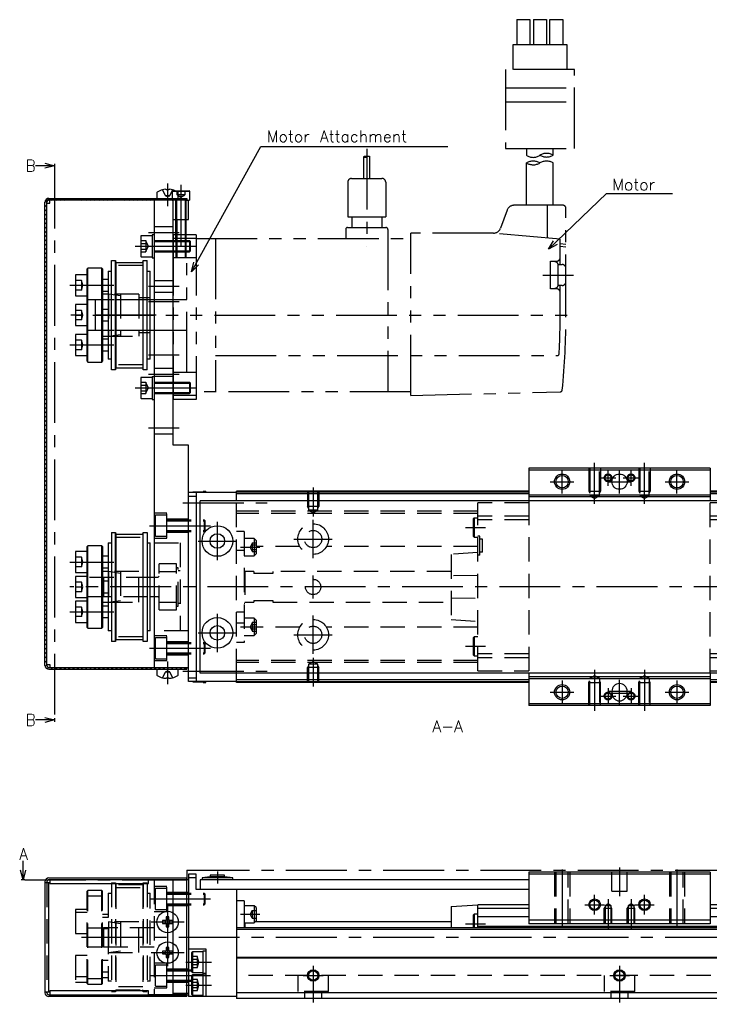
# Model space of a CAD drawing. Extents: x -2 to 468, y -8 to 266.
# Drawn here: x 186.9 to 367.3, y 9 to 265.7 of the extents above; entities that cross this region are included whole.
import ezdxf

# ---------------------------------------------------------------- set-up
doc = ezdxf.new("R2010")
doc.units = 0
doc.header["$LTSCALE"] = 0.5
for name, pattern in [('CENTER', [50.8, 31.75, -6.35, 6.35, -6.35]), ('DASHED', [19.05, 12.7, -6.35]), ('PHANTOM', [63.5, 31.75, -6.35, 6.35, -6.35, 6.35, -6.35])]:
    doc.linetypes.add(name, pattern=pattern)
doc.layers.get('0').update_dxf_attribs({"linetype": 'CONTINUOUS'})
for name, color, linetype in [('MSM_CENTER', 1, 'CENTER'), ('MSM_CONTINUOUS', 7, 'CONTINUOUS'), ('MSM_DASHED', 4, 'DASHED'), ('MSM_IMAGINARY', 6, 'PHANTOM'), ('MSM_NARROW', 5, 'CONTINUOUS'), ('MSM_PART_NUMBER', 7, 'CONTINUOUS')]:
    doc.layers.add(name, color=color, linetype=linetype)
doc.styles.get("Standard").update_dxf_attribs({"font": 'txt.shx', "height": 3, "bigfont": 'bigfont.shx'})

# ---------------------------------------------------------------- blocks, each defined once
blk = doc.blocks.new('*X70')
at = {"color": 0}
for p, q in [((193.55, 217.92), (194.64, 219)), ((195.26, 218.5), (195.76, 219)), ((196.38, 218.5), (196.88, 219)), ((197.51, 218.5), (198.01, 219)), ((198.63, 218.5), (199.13, 219)), ((199.75, 218.5), (200.25, 219)), ((200.87, 218.5), (201.37, 219)), ((202, 218.5), (202.5, 219)), ((203.12, 218.5), (203.62, 219)), ((204.24, 218.5), (204.74, 219)), ((205.36, 218.5), (205.86, 219)), ((206.49, 218.5), (206.99, 219)), ((207.61, 218.5), (208.11, 219)), ((208.73, 218.5), (209.23, 219)), ((209.85, 218.5), (210.35, 219)), ((210.98, 218.5), (211.48, 219)), ((212.1, 218.5), (212.6, 219)), ((213.22, 218.5), (213.72, 219)), ((214.34, 218.5), (214.84, 219)), ((215.47, 218.5), (215.97, 219)), ((216.59, 218.5), (217.09, 219)), ((217.71, 218.5), (218.21, 219)), ((218.83, 218.5), (219.33, 219)), ((219.96, 218.5), (220.46, 219)), ((221.08, 218.5), (221.58, 219)), ((222.2, 218.5), (222.7, 219)), ((223.32, 218.5), (223.82, 219)), ((224.45, 218.5), (224.95, 219)), ((225.57, 218.5), (226.07, 219)), ((226.69, 218.5), (227.19, 219)), ((227.81, 218.5), (228.31, 219)), ((228.94, 218.5), (229.05, 218.62)), ((229.05, 218.62), (229.44, 219)), ((230.06, 218.5), (230.55, 219)), ((193.55, 216.79), (194.05, 217.29)), ((193.55, 215.67), (194.05, 216.17)), ((193.55, 214.55), (194.05, 215.05)), ((193.55, 213.43), (194.05, 213.93)), ((193.55, 212.3), (194.05, 212.8)), ((193.55, 211.18), (194.05, 211.68)), ((193.55, 210.06), (194.05, 210.56)), ((193.55, 208.94), (194.05, 209.44)), ((193.55, 207.81), (194.05, 208.31)), ((193.55, 206.69), (194.05, 207.19)), ((193.55, 205.57), (194.05, 206.07)), ((193.55, 204.45), (194.05, 204.95)), ((193.55, 203.32), (194.05, 203.82)), ((193.55, 202.2), (194.05, 202.7)), ((193.55, 201.08), (194.05, 201.58)), ((193.55, 199.96), (194.05, 200.46)), ((193.55, 198.83), (194.05, 199.33)), ((193.55, 197.71), (194.05, 198.21)), ((193.55, 196.59), (194.05, 197.09)), ((193.55, 195.47), (194.05, 195.97)), ((193.55, 194.34), (194.05, 194.84)), ((193.55, 193.22), (194.05, 193.72)), ((193.55, 192.1), (194.05, 192.6)), ((193.55, 190.98), (194.05, 191.48)), ((193.55, 189.85), (194.05, 190.35)), ((193.55, 188.73), (194.05, 189.23)), ((193.55, 187.61), (194.05, 188.11)), ((193.55, 186.49), (194.05, 186.99)), ((193.55, 185.36), (194.05, 185.86)), ((193.55, 184.24), (194.05, 184.74)), ((193.55, 183.12), (194.05, 183.62)), ((193.55, 182), (194.05, 182.5)), ((193.55, 180.87), (194.05, 181.37)), ((193.55, 179.75), (194.05, 180.25)), ((193.55, 178.63), (194.05, 179.13)), ((193.55, 177.51), (194.05, 178.01)), ((193.55, 176.38), (194.05, 176.88)), ((193.55, 175.26), (194.05, 175.76)), ((193.55, 174.14), (194.05, 174.64)), ((193.55, 173.02), (194.05, 173.52)), ((193.55, 171.89), (194.05, 172.39)), ((193.55, 170.77), (194.05, 171.27)), ((193.55, 169.65), (194.05, 170.15)), ((193.55, 168.53), (194.05, 169.03)), ((193.55, 167.4), (194.05, 167.9)), ((193.55, 166.28), (194.05, 166.78)), ((193.55, 165.16), (194.05, 165.66)), ((193.55, 164.03), (194.05, 164.53)), ((193.55, 162.91), (194.05, 163.41)), ((193.55, 161.79), (194.05, 162.29)), ((193.55, 160.67), (194.05, 161.17)), ((193.55, 159.54), (194.05, 160.04)), ((193.55, 158.42), (194.05, 158.92)), ((193.55, 157.3), (194.05, 157.8)), ((193.55, 156.18), (194.05, 156.68)), ((193.55, 155.05), (194.05, 155.55)), ((193.55, 153.93), (194.05, 154.43)), ((193.55, 152.81), (194.05, 153.31)), ((193.55, 151.69), (194.05, 152.19)), ((193.55, 150.56), (194.05, 151.06)), ((193.55, 149.44), (194.05, 149.94)), ((193.55, 148.32), (194.05, 148.82)), ((193.55, 147.2), (194.05, 147.7)), ((193.55, 146.07), (194.05, 146.57)), ((193.55, 144.95), (194.05, 145.45)), ((193.55, 143.83), (194.05, 144.33)), ((193.55, 142.71), (194.05, 143.21)), ((193.55, 141.58), (194.05, 142.08)), ((193.55, 140.46), (194.05, 140.96)), ((193.55, 139.34), (194.05, 139.84)), ((193.55, 138.22), (194.05, 138.72)), ((193.55, 137.09), (194.05, 137.59)), ((193.55, 135.97), (194.05, 136.47)), ((193.55, 134.85), (194.05, 135.35)), ((193.55, 133.73), (194.05, 134.23)), ((193.55, 132.6), (194.05, 133.1)), ((193.55, 131.48), (194.05, 131.98)), ((193.55, 130.36), (194.05, 130.86)), ((193.55, 129.24), (194.05, 129.74)), ((193.55, 128.11), (194.05, 128.61)), ((193.55, 126.99), (194.05, 127.49)), ((193.55, 125.87), (194.05, 126.37)), ((193.55, 124.75), (194.05, 125.25)), ((193.55, 123.62), (194.05, 124.12)), ((193.55, 122.5), (194.05, 123)), ((193.55, 121.38), (194.05, 121.88)), ((193.55, 120.26), (194.05, 120.76)), ((193.55, 119.13), (194.05, 119.63)), ((193.55, 118.01), (194.05, 118.51)), ((193.55, 116.89), (194.05, 117.39)), ((193.55, 115.77), (194.05, 116.27)), ((193.55, 114.64), (194.05, 115.14)), ((193.55, 113.52), (194.05, 114.02)), ((193.55, 112.4), (194.05, 112.9)), ((193.55, 111.28), (194.05, 111.78)), ((193.55, 110.15), (194.05, 110.65)), ((193.55, 109.03), (194.05, 109.53)), ((193.55, 107.91), (194.05, 108.41)), ((193.55, 106.79), (194.05, 107.29)), ((193.55, 105.66), (194.05, 106.16)), ((193.55, 104.54), (194.05, 105.04)), ((193.55, 103.42), (194.05, 103.92)), ((193.55, 102.3), (194.05, 102.8)), ((193.55, 101.17), (194.05, 101.67)), ((193.55, 100.05), (194.05, 100.55)), ((193.55, 98.93), (194.05, 99.43)), ((193.55, 97.81), (194.05, 98.31)), ((193.59, 96.72), (194.05, 97.18)), ((194.1, 96.11), (194.5, 96.5)), ((195.12, 96), (195.62, 96.5)), ((196.24, 96), (196.74, 96.5)), ((197.36, 96), (197.86, 96.5)), ((198.48, 96), (198.98, 96.5)), ((199.61, 96), (200.11, 96.5)), ((200.73, 96), (201.23, 96.5)), ((201.85, 96), (202.35, 96.5)), ((202.97, 96), (203.47, 96.5)), ((204.1, 96), (204.6, 96.5)), ((205.22, 96), (205.72, 96.5)), ((206.34, 96), (206.84, 96.5)), ((207.46, 96), (207.96, 96.5)), ((208.59, 96), (209.09, 96.5)), ((209.71, 96), (210.21, 96.5)), ((210.83, 96), (211.33, 96.5)), ((211.95, 96), (212.45, 96.5)), ((213.08, 96), (213.58, 96.5)), ((214.2, 96), (214.7, 96.5)), ((215.32, 96), (215.82, 96.5)), ((216.44, 96), (216.94, 96.5)), ((217.57, 96), (218.07, 96.5)), ((218.69, 96), (219.19, 96.5)), ((219.81, 96), (220.31, 96.5)), ((220.93, 96), (221.43, 96.5)), ((222.06, 96), (222.56, 96.5)), ((223.18, 96), (223.68, 96.5)), ((224.3, 96), (224.8, 96.5)), ((225.42, 96), (225.55, 96.13)), ((225.55, 96.13), (225.92, 96.5)), ((226.55, 96), (227.05, 96.5)), ((227.67, 96), (228.17, 96.5)), ((228.79, 96), (229.29, 96.5)), ((229.91, 96), (230.41, 96.5))]:
    blk.add_line(p, q, dxfattribs=at)

msp = doc.modelspace()

# ---------------------------------------------------------------- linework, layer by layer
at = {"layer": 'MSM_CENTER'}
for p, q in [((196.05, 227.02), (196.05, 83.26)), ((225.55, 222.85), (225.55, 217)), ((229.05, 222.5), (229.05, 205)), ((228.55, 210), (220.55, 210)), ((217.05, 206.5), (233.05, 206.5)), ((200.05, 196.29), (211.55, 196.29)), ((228.55, 196), (220.55, 196)), ((228.55, 192), (220.55, 192)), ((222.55, 188.5), (200.05, 188.5)), ((200.05, 180.71), (211.55, 180.71)), ((228.55, 178), (220.55, 178)), ((228.55, 173), (220.55, 173)), ((217.05, 169.5), (233.05, 169.5)), ((228.55, 159), (220.55, 159)), ((337.05, 139.19), (337.05, 149.9)), ((350.05, 139.19), (350.05, 149.9)), ((328.55, 141.9), (328.55, 148.1)), ((340.55, 143.95), (340.55, 148.05)), ((343.55, 141.9), (343.55, 148.1)), ((346.55, 143.95), (346.55, 148.05)), ((358.55, 141.9), (358.55, 148.1)), ((325.45, 145), (331.65, 145)), ((338.5, 146), (342.6, 146)), ((340.45, 145), (346.65, 145)), ((344.5, 146), (348.6, 146)), ((355.45, 145), (361.65, 145)), ((263.55, 143.5), (263.55, 135.87)), ((229.55, 139.5), (251.55, 139.5)), ((220.85, 133.5), (236.85, 133.5)), ((238.55, 124.5), (238.55, 134.5)), ((263.55, 125), (263.55, 135)), ((303.35, 133), (308.55, 133)), ((233.55, 129.5), (243.55, 129.5)), ((258.55, 130), (268.55, 130)), ((244.55, 127.89), (249.65, 127.89)), ((200.05, 124), (211.55, 124)), ((263.55, 114.5), (263.55, 120.5)), ((455.05, 117.5), (200.05, 117.5)), ((200.05, 111), (211.55, 111)), ((238.55, 100.5), (238.55, 110.5)), ((263.55, 100), (263.55, 110)), ((233.55, 105.5), (243.55, 105.5)), ((244.55, 107.11), (249.65, 107.11)), ((258.55, 105), (268.55, 105)), ((220.85, 101.5), (236.85, 101.5)), ((303.35, 102), (308.55, 102)), ((225.55, 98), (225.55, 92.15)), ((263.55, 99.01), (263.55, 91.5)), ((229.55, 95.5), (251.55, 95.5)), ((337.05, 95.81), (337.05, 85.1)), ((350.05, 95.81), (350.05, 85.1)), ((328.55, 93.1), (328.55, 86.9)), ((343.55, 86.75), (343.55, 93.25)), ((358.55, 93.1), (358.55, 86.9)), ((325.45, 90), (331.65, 90)), ((340.55, 91.05), (340.55, 86.95)), ((340.55, 90.25), (346.55, 90.25)), ((346.55, 91.05), (346.55, 86.95)), ((355.45, 90), (361.65, 90)), ((338.5, 89), (342.6, 89)), ((340.55, 89.75), (346.55, 89.75)), ((344.5, 89), (348.6, 89)), ((328.55, 43.68), (328.55, 28.83)), ((343.55, 44.25), (343.55, 36.75)), ((358.55, 43.68), (358.55, 28.83)), ((230.55, 43), (230.55, 41.5)), ((231.05, 43.5), (466.55, 43.5)), ((238.55, 43.2), (238.55, 40)), ((188.31, 41), (230.05, 41)), ((220.85, 36), (236.85, 36)), ((337.05, 31.93), (337.05, 37.08)), ((340.55, 35.96), (340.55, 28.24)), ((346.55, 35.96), (346.55, 28.24)), ((350.05, 31.93), (350.05, 37.08)), ((225.55, 34.3), (225.55, 17.7)), ((334.48, 34.5), (339.63, 34.5)), ((347.48, 34.5), (352.63, 34.5)), ((244.55, 32), (249.65, 32)), ((221.25, 30), (229.85, 30)), ((303.35, 29.5), (308.55, 29.5)), ((203.05, 26), (455.05, 26)), ((221.25, 22), (229.85, 22)), ((230.35, 19.5), (237.05, 19.5)), ((263.55, 18.5), (263.55, 9)), ((343.55, 18.5), (343.55, 9)), ((220.85, 16), (236.85, 16)), ((260.98, 16), (266.13, 16)), ((340.98, 16), (346.13, 16)), ((230.35, 13.5), (237.05, 13.5))]:
    msp.add_line(p, q, dxfattribs=at)
at = {"layer": 'MSM_CONTINUOUS'}
for p, q in [((196.05, 227.52), (191.05, 227.52)), ((193.55, 228.19), (196.05, 227.52)), ((196.05, 227.52), (193.55, 226.85)), ((196.05, 228.02), (196.05, 227.02)), ((225.18, 221.35), (224.99, 221.35)), ((225.18, 221.35), (225.18, 221.21)), ((226.12, 221.35), (225.92, 221.35)), ((225.92, 221.35), (225.92, 221.21)), ((227.51, 221), (231.18, 221)), ((227.78, 220.88), (231.3, 220.88)), ((231.3, 220.88), (231.3, 218.5)), ((194.55, 219), (230.55, 219)), ((230.55, 218.5), (194.55, 218.5)), ((194.8, 217.75), (194.8, 218.5)), ((222.05, 218.5), (222.05, 96.5)), ((222.75, 220.4), (222.75, 219)), ((227.05, 154.5), (227.05, 218.5)), ((228.35, 219), (228.35, 220.4)), ((230.55, 219), (230.55, 218.5)), ((230.55, 218.5), (231.3, 218.5)), ((231.05, 213.5), (231.05, 218.5)), ((193.55, 97), (193.55, 218)), ((194.05, 97), (194.05, 218)), ((194.05, 217.75), (194.8, 217.75)), ((227.05, 213.5), (231.05, 213.5)), ((227.75, 208), (227.75, 213.5)), ((230.35, 213.5), (230.35, 208)), ((218.55, 209.1), (218.55, 203.9)), ((221.55, 209.25), (218.7, 209.25)), ((222.05, 209.5), (221.55, 209.5)), ((221.55, 209.5), (221.55, 203.5)), ((227.05, 208), (231.28, 208)), ((231.55, 207.73), (231.28, 208)), ((231.28, 208), (231.28, 205)), ((231.55, 205.27), (231.55, 207.73)), ((218.7, 203.75), (221.55, 203.75)), ((221.55, 203.5), (222.05, 203.5)), ((227.05, 205), (231.28, 205)), ((231.28, 205), (231.55, 205.27)), ((204.75, 200.75), (204.55, 200.55)), ((204.55, 176.45), (204.55, 200.55)), ((208.35, 200.75), (204.75, 200.75)), ((204.75, 176.25), (204.75, 200.75)), ((208.55, 200.55), (208.35, 200.75)), ((208.35, 176.25), (208.35, 200.75)), ((208.55, 200.55), (208.55, 176.45)), ((210.88, 202.75), (211.92, 202.75)), ((210.88, 174.25), (210.88, 202.75)), ((211.92, 202.75), (212.05, 202.25)), ((211.92, 174.25), (211.92, 202.75)), ((212.05, 202.25), (212.05, 174.75)), ((212.05, 202.23), (219.05, 202.23)), ((219.05, 202.25), (219.19, 202.75)), ((219.05, 202.25), (219.05, 174.75)), ((219.19, 202.75), (220.22, 202.75)), ((219.19, 174.25), (219.19, 202.75)), ((220.22, 174.25), (220.22, 202.75)), ((204.55, 199.04), (201.55, 199.04)), ((201.55, 199.04), (201.55, 193.54)), ((210.05, 197.79), (208.55, 197.79)), ((210.05, 200), (210.88, 200)), ((210.05, 200), (210.05, 177)), ((220.22, 200), (221.05, 200)), ((221.05, 177), (221.05, 200)), ((201.55, 193.54), (204.55, 193.54)), ((208.55, 194.79), (210.05, 194.79)), ((210.05, 194), (208.55, 194)), ((204.55, 191.25), (201.55, 191.25)), ((201.55, 191.25), (201.55, 185.75)), ((201.55, 185.75), (204.55, 185.75)), ((204.55, 183.46), (201.55, 183.46)), ((201.55, 183.46), (201.55, 177.96)), ((208.55, 183), (210.05, 183)), ((210.05, 182.21), (208.55, 182.21)), ((201.55, 177.96), (204.55, 177.96)), ((208.55, 179.21), (210.05, 179.21)), ((204.55, 176.45), (204.75, 176.25)), ((204.75, 176.25), (208.35, 176.25)), ((208.35, 176.25), (208.55, 176.45)), ((210.88, 177), (210.05, 177)), ((212.05, 174.75), (211.92, 174.25)), ((212.05, 174.77), (219.05, 174.77)), ((219.19, 174.25), (219.05, 174.75)), ((221.05, 177), (220.22, 177)), ((211.92, 174.25), (210.88, 174.25)), ((218.55, 172.1), (218.55, 166.9)), ((221.55, 172.25), (218.7, 172.25)), ((220.22, 174.25), (219.19, 174.25)), ((221.55, 172.5), (221.55, 166.5)), ((221.55, 172.5), (222.05, 172.5)), ((227.05, 171), (231.28, 171)), ((231.28, 171), (231.28, 168)), ((231.55, 170.73), (231.28, 171)), ((231.55, 168.27), (231.55, 170.73)), ((227.05, 168), (231.28, 168)), ((231.28, 168), (231.55, 168.27)), ((218.7, 166.75), (221.55, 166.75)), ((221.55, 166.5), (222.05, 166.5)), ((231.05, 154.5), (227.05, 154.5)), ((231.05, 92.8), (231.05, 154.5)), ((367.25, 148.5), (319.85, 148.5)), ((319.85, 148.5), (319.85, 140)), ((367.25, 148), (319.85, 148)), ((367.25, 148.5), (367.25, 140)), ((243.55, 142.2), (231.05, 142.2)), ((231.05, 141.2), (233.05, 141.2)), ((232.16, 142.25), (232.11, 142.2)), ((234.85, 142.25), (232.16, 142.25)), ((232.16, 142.25), (232.16, 142.2)), ((233.05, 142.2), (233.05, 92.8)), ((235.55, 142.45), (234.85, 142.45)), ((234.85, 142.45), (234.85, 142.2)), ((235.55, 142.45), (235.55, 142.2)), ((243.55, 140), (243.55, 142.5)), ((319.85, 142.5), (243.55, 142.5)), ((319.85, 142.3), (243.55, 142.3)), ((319.85, 141.8), (243.55, 141.8)), ((367.25, 141.5), (319.85, 141.5)), ((443.55, 142.5), (367.25, 142.5)), ((443.55, 142.3), (367.25, 142.3)), ((443.55, 141.8), (367.25, 141.8)), ((234.05, 95), (234.05, 140)), ((453.05, 140), (234.05, 140)), ((367.25, 141), (319.85, 141)), ((210.88, 131.75), (211.92, 131.75)), ((210.88, 131.75), (210.88, 103.25)), ((211.92, 131.75), (212.05, 131.25)), ((211.92, 103.25), (211.92, 131.75)), ((212.05, 131.25), (212.05, 103.75)), ((219.05, 131.23), (212.05, 131.23)), ((219.05, 131.25), (219.19, 131.75)), ((219.05, 131.25), (219.05, 103.75)), ((219.19, 131.75), (220.22, 131.75)), ((219.19, 103.25), (219.19, 131.75)), ((220.22, 131.75), (220.22, 103.25)), ((210.05, 129), (210.88, 129)), ((210.05, 129), (210.05, 106)), ((220.22, 129), (221.05, 129)), ((221.05, 106), (221.05, 129)), ((204.55, 126.75), (201.55, 126.75)), ((201.55, 126.75), (201.55, 121.25)), ((204.75, 128.25), (204.55, 128.05)), ((204.55, 106.95), (204.55, 128.05)), ((208.35, 128.25), (204.75, 128.25)), ((204.75, 106.75), (204.75, 128.25)), ((208.55, 128.05), (208.35, 128.25)), ((208.35, 106.75), (208.35, 128.25)), ((208.55, 128.05), (208.55, 106.95)), ((210.05, 125.5), (208.55, 125.5)), ((201.55, 121.25), (204.55, 121.25)), ((208.55, 122.5), (210.05, 122.5)), ((210.05, 121.5), (208.55, 121.5)), ((204.55, 120.25), (201.55, 120.25)), ((201.55, 120.25), (201.55, 114.75)), ((222.05, 120), (221.05, 120)), ((201.55, 114.75), (204.55, 114.75)), ((204.55, 113.75), (201.55, 113.75)), ((201.55, 113.75), (201.55, 108.25)), ((208.55, 113.5), (210.05, 113.5)), ((221.05, 115), (222.05, 115)), ((210.05, 112.5), (208.55, 112.5)), ((201.55, 108.25), (204.55, 108.25)), ((208.55, 109.5), (210.05, 109.5)), ((204.55, 106.95), (204.75, 106.75)), ((204.75, 106.75), (208.35, 106.75)), ((208.35, 106.75), (208.55, 106.95)), ((210.88, 106), (210.05, 106)), ((221.05, 106), (220.22, 106)), ((211.92, 103.25), (210.88, 103.25)), ((212.05, 103.75), (211.92, 103.25)), ((212.05, 103.77), (219.05, 103.77)), ((219.19, 103.25), (219.05, 103.75)), ((220.22, 103.25), (219.19, 103.25)), ((194.05, 97.25), (194.8, 97.25)), ((194.55, 96.5), (231.05, 96.5)), ((194.55, 96), (230.55, 96)), ((194.8, 97.25), (194.8, 96.5)), ((222.75, 96), (222.75, 94.6)), ((228.35, 94.6), (228.35, 96)), ((230.55, 96), (230.55, 96.5)), ((453.05, 95), (234.05, 95)), ((243.55, 92.5), (243.55, 95)), ((319.85, 95), (319.85, 86.5)), ((367.25, 95), (367.25, 86.5)), ((224.99, 93.65), (225.18, 93.65)), ((225.18, 93.65), (225.18, 93.79)), ((225.92, 93.65), (225.92, 93.79)), ((225.92, 93.65), (226.12, 93.65)), ((231.05, 93.8), (233.05, 93.8)), ((243.55, 92.8), (231.05, 92.8)), ((232.11, 92.8), (232.16, 92.75)), ((232.16, 92.8), (232.16, 92.75)), ((232.16, 92.75), (234.85, 92.75)), ((234.85, 92.55), (234.85, 92.8)), ((234.85, 92.55), (235.55, 92.55)), ((235.55, 92.55), (235.55, 92.8)), ((319.85, 93.2), (243.55, 93.2)), ((319.85, 92.7), (243.55, 92.7)), ((319.85, 92.5), (243.55, 92.5)), ((367.25, 94), (319.85, 94)), ((367.25, 93.5), (319.85, 93.5)), ((443.55, 93.2), (367.25, 93.2)), ((443.55, 92.7), (367.25, 92.7)), ((443.55, 92.5), (367.25, 92.5)), ((341.55, 90.25), (341.55, 89.75)), ((345.55, 89.75), (345.55, 90.25)), ((367.25, 87), (319.85, 87)), ((367.25, 86.5), (319.85, 86.5)), ((196.05, 82.76), (191.05, 82.76)), ((193.55, 83.43), (196.05, 82.76)), ((196.05, 82.76), (193.55, 82.09)), ((196.05, 83.26), (196.05, 82.26)), ((187.81, 41), (187.81, 46)), ((187.81, 41), (187.14, 43.5)), ((188.48, 43.5), (187.81, 41)), ((194.55, 41.5), (230.55, 41.5)), ((230.55, 43.5), (231.05, 43.5)), ((230.55, 43.5), (230.55, 43)), ((230.55, 41.5), (230.55, 41)), ((230.55, 41), (230.55, 41.5)), ((231.05, 42.5), (231.05, 10.5)), ((233.05, 42.5), (231.05, 42.5)), ((233.05, 41.5), (231.05, 41.5)), ((233.05, 38.5), (233.05, 42.5)), ((236.65, 41.8), (234.55, 41.55)), ((234.55, 41.55), (234.55, 41)), ((242.55, 41.55), (234.55, 41.55)), ((236.65, 42.2), (236.65, 41.8)), ((240.45, 42.2), (236.65, 42.2)), ((240.45, 41.8), (236.65, 41.8)), ((240.45, 41.8), (240.45, 42.2)), ((242.55, 41.55), (240.45, 41.8)), ((242.55, 41), (242.55, 41.55)), ((319.85, 43), (319.85, 29.5)), ((367.25, 43), (319.85, 43)), ((367.25, 42.5), (319.85, 42.5)), ((367.25, 43), (367.25, 29.5)), ((188.31, 41), (187.31, 41)), ((193.55, 40.5), (193.55, 11.5)), ((194.8, 40.25), (193.55, 40.25)), ((194.05, 40.25), (194.05, 40.5)), ((231.05, 41), (194.55, 41)), ((194.55, 11.75), (194.55, 40.25)), ((194.8, 41), (194.8, 40)), ((220.55, 41), (194.8, 41)), ((194.8, 40), (220.55, 40)), ((220.55, 40), (220.55, 41)), ((230.55, 40.93), (220.55, 40.93)), ((227.05, 11), (227.05, 41)), ((230.05, 41), (230.55, 41)), ((230.55, 11.07), (230.55, 40.93)), ((234.05, 41), (234.05, 38.5)), ((319.85, 41), (234.05, 41)), ((319.85, 38.5), (233.05, 38.5)), ((243.55, 38.5), (243.55, 10)), ((245.55, 35.5), (243.55, 35.5)), ((245.55, 35.5), (245.55, 28.5)), ((248.15, 34.25), (245.55, 34.25)), ((248.65, 33.75), (248.15, 34.25)), ((248.15, 34.25), (248.15, 29.75)), ((248.65, 33.75), (248.65, 30.25)), ((299.55, 34), (306.55, 34.5)), ((299.55, 34), (299.55, 28.5)), ((319.85, 34.5), (306.55, 34.5)), ((306.55, 28.5), (306.55, 34.5)), ((319.85, 33.5), (306.55, 33.5)), ((380.55, 34.5), (367.25, 34.5)), ((380.55, 33.5), (367.25, 33.5)), ((225.18, 31.31), (225.18, 30.42)), ((225.92, 30.42), (225.92, 31.31)), ((305.6, 32), (305.35, 31.75)), ((305.35, 31.75), (305.35, 28.5)), ((306.55, 32), (305.6, 32)), ((305.6, 32), (305.6, 28.5)), ((319.85, 31.3), (306.55, 31.3)), ((380.55, 31.3), (367.25, 31.3)), ((225.14, 30.37), (224.25, 30.37)), ((224.25, 29.63), (225.14, 29.63)), ((225.03, 30.37), (225.03, 30.18)), ((225.03, 29.82), (225.03, 29.63)), ((225.38, 30.53), (225.18, 30.53)), ((225.18, 29.58), (225.18, 28.69)), ((225.92, 30.53), (225.73, 30.53)), ((225.73, 29.47), (225.92, 29.47)), ((225.92, 28.69), (225.92, 29.58)), ((226.86, 30.37), (225.97, 30.37)), ((225.97, 29.63), (226.86, 29.63)), ((226.08, 30.18), (226.08, 30.37)), ((226.08, 29.63), (226.08, 29.82)), ((443.55, 28.5), (243.55, 28.5)), ((245.55, 29.75), (248.15, 29.75)), ((245.75, 29.75), (245.75, 28.5)), ((248.15, 29.75), (248.65, 30.25)), ((299.55, 30), (248.4, 30)), ((380.55, 28.8), (306.55, 28.8)), ((367.25, 30.5), (319.85, 30.5)), ((367.25, 29.5), (319.85, 29.5)), ((443.55, 28), (243.55, 28)), ((225.18, 23.31), (225.18, 22.42)), ((225.92, 22.42), (225.92, 23.31)), ((225.14, 22.37), (224.25, 22.37)), ((224.25, 21.63), (225.14, 21.63)), ((225.03, 22.37), (225.03, 22.18)), ((225.03, 21.82), (225.03, 21.63)), ((225.38, 22.53), (225.18, 22.53)), ((225.18, 21.58), (225.18, 20.69)), ((225.92, 22.53), (225.73, 22.53)), ((225.73, 21.47), (225.92, 21.47)), ((225.92, 20.69), (225.92, 21.58)), ((226.86, 22.37), (225.97, 22.37)), ((225.97, 21.63), (226.86, 21.63)), ((226.08, 22.18), (226.08, 22.37)), ((226.08, 21.63), (226.08, 21.82)), ((231.05, 23), (235.55, 23)), ((231.85, 21.94), (232.16, 22.25)), ((231.85, 17.06), (231.85, 21.94)), ((232.16, 22.25), (234.85, 22.25)), ((232.16, 16.75), (232.16, 22.25)), ((234.85, 22.45), (235.55, 22.45)), ((234.85, 16.55), (234.85, 22.45)), ((235.55, 23), (235.55, 10.5)), ((443.55, 20.7), (243.55, 20.7)), ((443.55, 20.5), (243.55, 20.5)), ((232.16, 16.75), (231.85, 17.06)), ((231.85, 15.94), (232.16, 16.25)), ((231.85, 11.06), (231.85, 15.94)), ((234.85, 16.75), (232.16, 16.75)), ((232.16, 16.25), (234.85, 16.25)), ((232.16, 10.75), (232.16, 16.25)), ((235.55, 16.55), (234.85, 16.55)), ((234.85, 16.45), (235.55, 16.45)), ((234.85, 10.55), (234.85, 16.45)), ((193.55, 11.75), (194.8, 11.75)), ((194.05, 11.5), (194.05, 11.75)), ((194.55, 11), (231.05, 11)), ((230.55, 10.5), (194.55, 10.5)), ((220.55, 12), (194.8, 12)), ((194.8, 12), (194.8, 11)), ((194.8, 11), (220.55, 11)), ((220.55, 11), (220.55, 12)), ((220.55, 11.07), (230.55, 11.07)), ((231.05, 11.34), (227.05, 11.34)), ((230.55, 10.5), (230.55, 11)), ((243.55, 10.5), (231.05, 10.5)), ((232.16, 10.75), (231.85, 11.06)), ((234.85, 10.75), (232.16, 10.75)), ((235.55, 10.55), (234.85, 10.55)), ((443.55, 11.5), (243.55, 11.5)), ((443.55, 10), (243.55, 10))]:
    msp.add_line(p, q, dxfattribs=at)
for centre, radius in [((328.55, 145), 1.62), ((343.55, 145), 2), ((358.55, 145), 1.62), ((238.55, 129.5), 4), ((238.55, 129.5), 1.9), ((238.55, 105.5), 4), ((238.55, 105.5), 1.9), ((328.55, 90), 1.62), ((358.55, 90), 1.62), ((337.05, 34.5), 1.23), ((350.05, 34.5), 1.23), ((225.55, 30), 2.8), ((225.55, 30), 0.556), ((225.55, 22), 2.8), ((225.55, 22), 0.556), ((263.55, 16), 1.23), ((343.55, 16), 1.23)]:
    msp.add_circle(centre, radius, dxfattribs=at)
for centre, radius, start, end in [((225.55, 216.4), 5, 105.2193, 122.336), ((216.33, 217.27), 8.85, 26.466, 26.5565), ((225.55, 216.4), 4.99, 96.5034, 105.1879), ((225.55, 215.75), 5.48, 86.1268, 93.8732), ((225.55, 216.4), 4.99, 74.8121, 83.4966), ((225.69, 221.8), 1.31, 333.2706, 333.8823), ((225.55, 216.4), 5, 57.664, 74.7809), ((231.18, 220.88), 0.125, 0, 90), ((194.55, 218), 1, 90, 180), ((194.55, 218), 0.5, 90, 180), ((223.02, 220.4), 0.27, 122.336, 180), ((228.08, 220.4), 0.27, 0, 57.664), ((218.7, 209.1), 0.15, 90, 180), ((218.7, 203.9), 0.15, 180, 270), ((218.7, 172.1), 0.15, 90, 180), ((218.7, 166.9), 0.15, 180, 270), ((194.55, 97), 1, 180, 270), ((194.55, 97), 0.5, 180, 270), ((223.02, 94.6), 0.27, 180, 237.664), ((225.55, 98.6), 5, 237.664, 254.7809), ((225.42, 93.2), 1.31, 153.2706, 153.8823), ((225.55, 98.6), 4.99, 254.8121, 263.4966), ((225.55, 99.25), 5.48, 266.1268, 273.8732), ((225.55, 98.6), 4.99, 276.5034, 285.1879), ((234.78, 97.73), 8.85, 206.466, 206.5565), ((225.55, 98.6), 5, 285.2193, 302.336), ((228.08, 94.6), 0.27, 302.336, 0), ((343.55, 90.25), 2, 0, 180), ((343.55, 89.75), 2, 180, 0), ((194.55, 40.5), 1, 90, 180), ((194.55, 40.5), 0.5, 90, 180), ((225.55, 20.34), 10.98, 88.0683, 91.9317), ((235.22, 30), 10.98, 178.0683, 181.9317), ((225.55, 30), 0.675, 123.2306, 146.7694), ((225.55, 30), 0.675, 213.2306, 236.7694), ((225.55, 39.66), 10.98, 268.0683, 271.9317), ((225.55, 30), 0.675, 33.2306, 56.7694), ((225.55, 30), 0.675, 303.2306, 326.7694), ((215.89, 30), 10.98, 358.0683, 1.9317), ((225.55, 12.34), 10.98, 88.0683, 91.9317), ((235.22, 22), 10.98, 178.0683, 181.9317), ((225.55, 22), 0.675, 123.2306, 146.7694), ((225.55, 22), 0.675, 213.2306, 236.7694), ((225.55, 31.66), 10.98, 268.0683, 271.9317), ((225.55, 22), 0.675, 33.2306, 56.7694), ((225.55, 22), 0.675, 303.2306, 326.7694), ((215.89, 22), 10.98, 358.0683, 1.9317), ((194.55, 11.5), 1, 180, 270), ((194.55, 11.5), 0.5, 180, 270)]:
    msp.add_arc(centre, radius, start, end, dxfattribs=at)
at = {"layer": 'MSM_DASHED'}
for p, q in [((224.99, 219.72), (224.25, 221.21)), ((226.86, 221.21), (226.11, 219.72)), ((226.8, 219), (226.8, 220.88)), ((226.8, 220.88), (227.78, 220.88)), ((226.93, 221), (227.51, 221)), ((228.03, 219.9), (228.03, 221)), ((229.05, 221), (229.05, 219.9)), ((230.08, 221), (230.08, 219.9)), ((224.99, 219.72), (225, 219.65)), ((225, 219.65), (225.55, 219.47)), ((226.11, 219.65), (225, 219.65)), ((225.55, 219.47), (226.11, 219.65)), ((226.11, 219.65), (226.11, 219.72)), ((227.75, 213.5), (227.75, 218.5)), ((228, 213.5), (228, 218.4)), ((230.08, 219.9), (228.03, 219.9)), ((228.03, 219.9), (229.05, 219.31)), ((229.05, 219.31), (230.08, 219.9)), ((230.11, 218.4), (230.11, 213.5)), ((230.35, 218.5), (230.35, 213.5)), ((227.05, 211.6), (222.05, 211.6)), ((218.55, 207.98), (219.85, 207.98)), ((219.85, 207.98), (219.85, 205.02)), ((222.05, 208), (227.05, 208)), ((218.55, 207.24), (219.85, 207.24)), ((218.55, 205.76), (219.85, 205.76)), ((220.59, 206.5), (219.85, 207.78)), ((219.85, 205.22), (220.59, 206.5)), ((222.05, 207.73), (227.05, 207.73)), ((218.55, 205.02), (219.85, 205.02)), ((222.05, 205.27), (227.05, 205.27)), ((222.05, 205), (227.05, 205)), ((219.05, 201.49), (212.05, 201.49)), ((203.05, 197.54), (201.55, 197.54)), ((201.55, 196.29), (203.05, 196.29)), ((203.05, 197.54), (203.05, 195.04)), ((203.39, 196.29), (203.05, 197.54)), ((203.05, 195.04), (203.39, 196.29)), ((227.05, 197.5), (222.05, 197.5)), ((203.05, 195.04), (201.55, 195.04)), ((218.05, 194), (210.05, 194)), ((210.13, 194), (210.13, 183)), ((213.3, 193.55), (210.13, 194)), ((213.3, 194), (213.3, 183)), ((218.05, 194), (218.05, 183)), ((221.05, 193), (218.05, 193)), ((227.05, 194.4), (222.05, 194.4)), ((218.05, 192.5), (204.55, 192.5)), ((210.05, 190), (208.55, 190)), ((203.05, 189.75), (201.55, 189.75)), ((201.55, 188.5), (203.05, 188.5)), ((203.05, 189.75), (203.05, 187.25)), ((203.39, 188.5), (203.05, 189.75)), ((203.05, 187.25), (203.39, 188.5)), ((203.05, 187.25), (201.55, 187.25)), ((208.55, 187), (210.05, 187)), ((218.05, 184.5), (204.55, 184.5)), ((210.05, 183), (218.05, 183)), ((210.13, 183), (213.3, 183.45)), ((218.05, 184), (221.05, 184)), ((203.05, 181.96), (201.55, 181.96)), ((201.55, 180.71), (203.05, 180.71)), ((203.05, 181.96), (203.05, 179.46)), ((203.39, 180.71), (203.05, 181.96)), ((203.05, 179.46), (203.39, 180.71)), ((203.05, 179.46), (201.55, 179.46)), ((219.05, 175.51), (212.05, 175.51)), ((227.05, 174.6), (222.05, 174.6)), ((227.05, 172.5), (222.05, 172.5)), ((218.55, 170.98), (219.85, 170.98)), ((218.55, 170.24), (219.85, 170.24)), ((219.85, 170.98), (219.85, 168.02)), ((220.59, 169.5), (219.85, 170.78)), ((219.85, 168.22), (220.59, 169.5)), ((222.05, 171), (227.05, 171)), ((222.05, 170.73), (227.05, 170.73)), ((218.55, 168.76), (219.85, 168.76)), ((218.55, 168.02), (219.85, 168.02)), ((222.05, 168.27), (227.05, 168.27)), ((222.05, 168), (227.05, 168)), ((227.05, 157.4), (222.05, 157.4)), ((335.55, 148.5), (335.55, 142.5)), ((335.82, 148.5), (335.82, 141.3)), ((338.28, 141.3), (338.28, 148.5)), ((338.55, 148.5), (338.55, 142.5)), ((348.55, 148.5), (348.55, 142.5)), ((348.82, 148.5), (348.82, 141.3)), ((351.28, 141.3), (351.28, 148.5)), ((351.55, 148.5), (351.55, 142.5)), ((262.05, 142.5), (262.05, 138.5)), ((262.25, 142.3), (262.25, 142.3)), ((262.32, 142.5), (262.32, 137.58)), ((264.78, 137.58), (264.78, 142.5)), ((265.05, 142.5), (265.05, 138.5)), ((335.55, 142.5), (338.55, 142.5)), ((335.55, 142.5), (335.82, 142.03)), ((335.82, 141.3), (337.05, 140.59)), ((335.82, 141.3), (338.28, 141.3)), ((337.05, 140.59), (338.28, 141.3)), ((338.55, 142.5), (338.28, 142.03)), ((348.55, 142.5), (351.55, 142.5)), ((348.55, 142.5), (348.82, 142.03)), ((348.82, 141.3), (350.05, 140.59)), ((348.82, 141.3), (351.28, 141.3)), ((350.05, 140.59), (351.28, 141.3)), ((351.55, 142.5), (351.28, 142.03)), ((243.55, 95), (243.55, 140)), ((319.85, 139.45), (306.55, 139.45)), ((306.55, 95.55), (306.55, 139.45)), ((319.85, 140), (319.85, 95)), ((367.25, 95), (367.25, 140)), ((380.55, 139.45), (367.25, 139.45)), ((225.35, 136.75), (222.05, 136.75)), ((222.35, 136.1), (222.35, 130.9)), ((225.35, 136.25), (222.5, 136.25)), ((225.35, 130.25), (225.35, 136.75)), ((306.55, 137.26), (243.55, 137.26)), ((306.55, 136.7), (243.55, 136.7)), ((265.05, 138.5), (262.05, 138.5)), ((262.32, 138.03), (262.05, 138.5)), ((306.55, 136.7), (262.05, 136.7)), ((264.78, 137.58), (262.32, 137.58)), ((262.32, 137.58), (263.55, 136.87)), ((263.55, 136.87), (264.78, 137.58)), ((264.78, 138.03), (265.05, 138.5)), ((231.05, 135.2), (225.35, 135.2)), ((225.35, 135), (235.08, 135)), ((225.35, 134.73), (235.35, 134.73)), ((235.35, 134.73), (235.08, 135)), ((235.08, 135), (235.08, 132)), ((235.35, 132.27), (235.35, 134.73)), ((305.6, 135.5), (305.35, 135.25)), ((305.35, 135.25), (305.35, 130.75)), ((306.55, 135.5), (305.6, 135.5)), ((305.6, 135.5), (305.6, 130.5)), ((319.85, 136), (306.55, 136)), ((319.85, 135), (306.55, 135)), ((380.55, 136), (367.25, 136)), ((380.55, 135), (367.25, 135)), ((225.35, 132.27), (235.35, 132.27)), ((225.35, 132), (235.08, 132)), ((225.35, 131.8), (231.05, 131.8)), ((235.08, 132), (235.35, 132.27)), ((245.55, 132), (243.55, 132)), ((245.55, 132), (245.55, 103)), ((212.05, 130.49), (219.05, 130.49)), ((222.05, 130.25), (225.35, 130.25)), ((222.05, 129), (231.05, 129)), ((222.5, 130.75), (225.35, 130.75)), ((228.8, 129), (228.8, 106)), ((248.15, 130.14), (245.55, 130.14)), ((247.65, 128.89), (247.08, 127.89)), ((247.65, 129.05), (248.65, 129.05)), ((247.65, 129.05), (247.65, 126.74)), ((247.65, 128.47), (248.65, 128.47)), ((248.65, 129.64), (248.15, 130.14)), ((248.15, 130.14), (248.15, 125.64)), ((248.65, 129.64), (248.65, 126.14)), ((305.35, 130.75), (305.6, 130.5)), ((305.6, 130.5), (306.55, 130.5)), ((307.05, 130.8), (306.55, 130.8)), ((307.05, 125.8), (307.05, 130.8)), ((307.75, 130), (307.05, 130)), ((307.75, 126.6), (307.75, 130)), ((245.55, 127), (243.55, 127)), ((247.65, 126.89), (247.08, 127.89)), ((247.65, 127.31), (248.65, 127.31)), ((247.65, 126.74), (248.65, 126.74)), ((248.15, 125.64), (248.65, 126.14)), ((260.07, 128.04), (248.65, 128.04)), ((306.55, 128.04), (267.04, 128.04)), ((306.55, 126.5), (299.55, 126)), ((299.55, 126), (299.55, 109)), ((307.05, 125.8), (306.55, 125.8)), ((307.75, 126.6), (307.05, 126.6)), ((203.05, 125.25), (201.55, 125.25)), ((201.55, 124), (203.05, 124)), ((203.05, 125.25), (203.05, 122.75)), ((203.39, 124), (203.05, 125.25)), ((203.05, 122.75), (203.39, 124)), ((223.35, 111.5), (223.35, 123.5)), ((227.85, 123.5), (223.35, 123.5)), ((227.85, 111.5), (227.85, 123.5)), ((245.55, 125.64), (248.15, 125.64)), ((203.05, 122.75), (201.55, 122.75)), ((218.05, 121.5), (210.05, 121.5)), ((213.3, 121.05), (210.13, 121.5)), ((210.13, 121.5), (210.13, 113.5)), ((213.3, 121.5), (213.3, 113.5)), ((218.05, 113.5), (218.05, 121.5)), ((223.35, 121.57), (227.85, 121.57)), ((228.35, 122.5), (227.85, 122.5)), ((228.35, 112.5), (228.35, 122.5)), ((228.8, 121.75), (228.35, 121.75)), ((245.75, 121.75), (245.55, 121.75)), ((245.75, 121.75), (245.75, 113.25)), ((248.05, 121.5), (245.75, 121.5)), ((248.05, 121.5), (248.05, 121)), ((253.05, 121), (248.05, 121)), ((253.05, 121.5), (253.05, 121)), ((299.55, 121.5), (253.05, 121.5)), ((203.05, 118.75), (201.55, 118.75)), ((203.05, 118.75), (203.05, 116.25)), ((203.39, 117.5), (203.05, 118.75)), ((221.05, 120), (204.55, 120)), ((208.85, 120), (208.35, 119.5)), ((208.35, 119.5), (208.35, 115.5)), ((210.05, 119), (208.55, 119)), ((208.85, 120), (208.85, 115)), ((223.05, 120), (222.05, 120)), ((223.35, 120.3), (223.05, 120)), ((306.55, 120.46), (299.55, 120.37)), ((201.55, 117.5), (203.05, 117.5)), ((203.05, 116.25), (201.55, 116.25)), ((203.05, 116.25), (203.39, 117.5)), ((208.55, 116), (210.05, 116)), ((204.55, 115), (221.05, 115)), ((208.35, 115.5), (208.85, 115)), ((210.05, 113.5), (218.05, 113.5)), ((210.13, 113.5), (213.3, 113.95)), ((222.05, 115), (223.05, 115)), ((223.05, 115), (223.35, 114.7)), ((227.85, 113.43), (223.35, 113.43)), ((228.35, 113.25), (228.8, 113.25)), ((245.55, 113.25), (245.75, 113.25)), ((245.75, 113.5), (248.05, 113.5)), ((248.05, 114), (253.05, 114)), ((248.05, 114), (248.05, 113.5)), ((253.05, 114), (253.05, 113.5)), ((253.05, 113.5), (299.55, 113.5)), ((299.55, 114.63), (306.55, 114.54)), ((203.05, 112.25), (201.55, 112.25)), ((201.55, 111), (203.05, 111)), ((203.05, 112.25), (203.05, 109.75)), ((203.39, 111), (203.05, 112.25)), ((203.05, 109.75), (203.39, 111)), ((223.35, 111.5), (227.85, 111.5)), ((227.85, 112.5), (228.35, 112.5)), ((243.55, 111), (245.55, 111)), ((203.05, 109.75), (201.55, 109.75)), ((245.55, 108), (243.55, 108)), ((248.15, 109.36), (245.55, 109.36)), ((247.65, 108.11), (247.08, 107.11)), ((247.65, 108.26), (248.65, 108.26)), ((247.65, 108.26), (247.65, 105.95)), ((248.65, 108.86), (248.15, 109.36)), ((248.15, 109.36), (248.15, 104.86)), ((248.65, 108.86), (248.65, 105.36)), ((299.55, 109), (306.55, 108.5)), ((231.05, 106), (222.05, 106)), ((247.65, 106.11), (247.08, 107.11)), ((247.65, 107.69), (248.65, 107.69)), ((247.65, 106.53), (248.65, 106.53)), ((247.65, 105.95), (248.65, 105.95)), ((248.15, 104.86), (248.65, 105.36)), ((260.07, 106.96), (248.65, 106.96)), ((306.55, 106.96), (267.04, 106.96)), ((219.05, 104.51), (212.05, 104.51)), ((225.35, 104.75), (222.05, 104.75)), ((222.35, 104.1), (222.35, 98.9)), ((225.35, 104.25), (222.5, 104.25)), ((225.35, 98.25), (225.35, 104.75)), ((231.05, 103.2), (225.35, 103.2)), ((225.35, 103), (235.08, 103)), ((225.35, 102.73), (235.35, 102.73)), ((235.35, 102.73), (235.08, 103)), ((235.08, 103), (235.08, 100)), ((235.35, 100.27), (235.35, 102.73)), ((245.55, 103), (243.55, 103)), ((245.55, 104.86), (248.15, 104.86)), ((305.6, 104.5), (305.35, 104.25)), ((305.35, 104.25), (305.35, 99.75)), ((305.6, 104.5), (305.6, 99.5)), ((306.55, 104.5), (305.6, 104.5)), ((225.35, 100.27), (235.35, 100.27)), ((235.08, 100), (235.35, 100.27)), ((222.05, 98.25), (225.35, 98.25)), ((222.5, 98.75), (225.35, 98.75)), ((225.35, 100), (235.08, 100)), ((225.35, 99.8), (231.05, 99.8)), ((306.55, 98.3), (243.55, 98.3)), ((306.55, 97.74), (243.55, 97.74)), ((263.55, 98.01), (262.32, 97.3)), ((264.78, 97.3), (263.55, 98.01)), ((305.35, 99.75), (305.6, 99.5)), ((305.6, 99.5), (306.55, 99.5)), ((319.85, 100), (306.55, 100)), ((319.85, 99), (306.55, 99)), ((380.55, 100), (367.25, 100)), ((380.55, 99), (367.25, 99)), ((224.25, 93.79), (224.99, 95.28)), ((225, 95.35), (224.99, 95.28)), ((225.55, 95.53), (225, 95.35)), ((225, 95.35), (226.11, 95.35)), ((226.11, 95.35), (225.55, 95.53)), ((226.11, 95.28), (226.11, 95.35)), ((226.11, 95.28), (226.86, 93.79)), ((262.32, 96.97), (262.05, 96.5)), ((265.05, 96.5), (262.05, 96.5)), ((262.05, 92.5), (262.05, 96.5)), ((262.32, 97.3), (262.32, 92.5)), ((264.78, 97.3), (262.32, 97.3)), ((264.78, 92.5), (264.78, 97.3)), ((264.78, 96.97), (265.05, 96.5)), ((265.05, 92.5), (265.05, 96.5)), ((306.55, 95.55), (319.85, 95.55)), ((367.25, 95.55), (380.55, 95.55)), ((335.55, 92.5), (335.82, 92.97)), ((335.55, 86.5), (335.55, 92.5)), ((335.55, 92.5), (338.55, 92.5)), ((335.82, 93.7), (337.05, 94.41)), ((335.82, 93.7), (338.28, 93.7)), ((335.82, 86.5), (335.82, 93.7)), ((337.05, 94.41), (338.28, 93.7)), ((338.28, 93.7), (338.28, 86.5)), ((338.55, 92.5), (338.28, 92.97)), ((338.55, 86.5), (338.55, 92.5)), ((348.55, 92.5), (348.82, 92.97)), ((348.55, 86.5), (348.55, 92.5)), ((348.55, 92.5), (351.55, 92.5)), ((348.82, 93.7), (350.05, 94.41)), ((348.82, 93.7), (351.28, 93.7)), ((348.82, 86.5), (348.82, 93.7)), ((350.05, 94.41), (351.28, 93.7)), ((351.28, 93.7), (351.28, 86.5)), ((351.55, 92.5), (351.28, 92.97)), ((351.55, 86.5), (351.55, 92.5)), ((326.55, 43), (326.55, 29.5)), ((326.93, 43), (326.93, 29.5)), ((330.18, 29.5), (330.18, 43)), ((330.55, 43), (330.55, 29.5)), ((341.55, 38), (341.55, 43)), ((345.55, 38), (345.55, 43)), ((356.55, 43), (356.55, 29.5)), ((356.93, 43), (356.93, 29.5)), ((360.18, 29.5), (360.18, 43)), ((360.55, 43), (360.55, 29.5)), ((194.05, 40.25), (194.05, 11.75)), ((210.88, 40.25), (211.92, 40.25)), ((210.88, 40.25), (210.88, 11.75)), ((211.92, 40.25), (212.05, 39.75)), ((211.92, 40.25), (211.92, 11.75)), ((212.05, 39.75), (212.05, 12.25)), ((219.05, 39.73), (212.05, 39.73)), ((212.05, 38.99), (219.05, 38.99)), ((219.05, 39.75), (219.19, 40.25)), ((219.05, 39.75), (219.05, 12.25)), ((219.19, 40.25), (220.22, 40.25)), ((219.19, 40.25), (219.19, 11.75)), ((220.22, 40.25), (220.22, 11.75)), ((222.05, 41), (222.05, 11)), ((225.35, 39.25), (222.05, 39.25)), ((222.35, 38.6), (222.35, 33.4)), ((225.35, 38.75), (222.5, 38.75)), ((225.35, 32.75), (225.35, 39.25)), ((204.75, 38.25), (204.55, 38.05)), ((204.55, 13.95), (204.55, 38.05)), ((204.75, 36.75), (204.55, 36.55)), ((208.35, 38.25), (204.75, 38.25)), ((204.75, 13.75), (204.75, 38.25)), ((208.35, 36.75), (204.75, 36.75)), ((208.55, 38.05), (208.35, 38.25)), ((208.35, 13.75), (208.35, 38.25)), ((208.55, 36.55), (208.35, 36.75)), ((208.55, 13.95), (208.55, 38.05)), ((210.05, 37.5), (210.05, 14.5)), ((210.05, 37.5), (210.88, 37.5)), ((220.22, 37.5), (221.05, 37.5)), ((221.05, 14.5), (221.05, 37.5)), ((231.05, 37.7), (225.35, 37.7)), ((225.35, 37.5), (235.08, 37.5)), ((225.35, 37.23), (235.35, 37.23)), ((235.35, 37.23), (235.08, 37.5)), ((235.08, 37.5), (235.08, 34.5)), ((235.35, 34.77), (235.35, 37.23)), ((341.55, 38), (345.55, 38)), ((225.35, 34.77), (235.35, 34.77)), ((225.35, 34.5), (235.08, 34.5)), ((225.35, 34.3), (231.05, 34.3)), ((235.08, 34.5), (235.35, 34.77)), ((339.55, 33.5), (339.77, 33.87)), ((339.55, 29.5), (339.55, 33.5)), ((341.55, 33.5), (339.55, 33.5)), ((340.55, 34.7), (339.77, 34.25)), ((339.77, 34.25), (339.77, 29.5)), ((341.34, 34.25), (339.77, 34.25)), ((341.34, 34.25), (340.55, 34.7)), ((341.34, 29.5), (341.34, 34.25)), ((341.55, 33.5), (341.34, 33.87)), ((341.55, 29.5), (341.55, 33.5)), ((345.55, 33.5), (345.77, 33.87)), ((345.55, 29.5), (345.55, 33.5)), ((347.55, 33.5), (345.55, 33.5)), ((346.55, 34.7), (345.77, 34.25)), ((345.77, 34.25), (345.77, 29.5)), ((347.34, 34.25), (345.77, 34.25)), ((347.34, 34.25), (346.55, 34.7)), ((347.34, 29.5), (347.34, 34.25)), ((347.55, 33.5), (347.34, 33.87)), ((347.55, 29.5), (347.55, 33.5)), ((201.55, 33.25), (201.55, 27)), ((204.55, 33.25), (201.55, 33.25)), ((204.55, 32.5), (201.55, 32.5)), ((208.55, 32), (210.05, 32)), ((208.55, 31.25), (210.05, 31.25)), ((222.05, 32.75), (225.35, 32.75)), ((222.5, 33.25), (225.35, 33.25)), ((247.65, 33), (247.08, 32)), ((247.65, 31), (247.08, 32)), ((247.65, 33), (248.65, 33)), ((247.65, 33), (247.65, 31)), ((247.65, 32), (248.65, 32)), ((247.65, 31), (248.65, 31)), ((204.55, 28.5), (208.55, 28.5)), ((208.85, 28.5), (208.35, 28)), ((208.55, 28.25), (210.05, 28.25)), ((208.85, 28.5), (208.85, 23.5)), ((222.05, 28.5), (208.85, 28.5)), ((218.05, 30), (210.05, 30)), ((213.3, 29.55), (210.13, 30)), ((210.13, 30), (210.13, 22)), ((213.3, 30), (213.3, 22)), ((218.05, 22), (218.05, 30)), ((201.55, 27), (204.55, 27)), ((204.55, 23.5), (208.55, 23.5)), ((208.35, 24), (208.85, 23.5)), ((208.85, 23.5), (222.05, 23.5)), ((201.55, 21.25), (201.55, 14.25)), ((204.55, 21.25), (201.55, 21.25)), ((210.05, 22), (218.05, 22)), ((210.13, 22), (213.3, 22.45)), ((233.35, 20.94), (231.85, 20.94)), ((233.35, 18.06), (233.35, 20.94)), ((233.69, 19.5), (233.35, 20.75)), ((208.55, 20), (210.05, 20)), ((225.35, 19.25), (222.05, 19.25)), ((222.35, 18.6), (222.35, 13.4)), ((225.35, 18.75), (222.5, 18.75)), ((225.35, 12.75), (225.35, 19.25)), ((233.35, 20.22), (231.85, 20.22)), ((233.35, 18.78), (231.85, 18.78)), ((231.85, 18.06), (233.35, 18.06)), ((233.35, 18.25), (233.69, 19.5)), ((201.55, 15.75), (204.55, 15.75)), ((204.55, 15.45), (204.75, 15.25)), ((208.35, 15.25), (208.55, 15.45)), ((208.55, 17), (210.05, 17)), ((208.55, 15.5), (210.05, 15.5)), ((231.05, 17.7), (225.35, 17.7)), ((225.35, 17.5), (231.85, 17.5)), ((225.35, 17.23), (231.85, 17.23)), ((235.08, 16.55), (235.08, 16.45)), ((235.35, 16.45), (235.35, 16.55)), ((443.55, 16), (243.55, 16)), ((259.55, 16), (259.55, 11.8)), ((267.55, 11.8), (267.55, 16)), ((339.55, 16), (339.55, 11.8)), ((347.55, 11.8), (347.55, 16)), ((201.55, 14.25), (204.55, 14.25)), ((204.55, 13.95), (204.75, 13.75)), ((204.75, 15.25), (208.35, 15.25)), ((204.75, 13.75), (208.35, 13.75)), ((208.35, 13.75), (208.55, 13.95)), ((210.88, 14.5), (210.05, 14.5)), ((219.05, 13.01), (212.05, 13.01)), ((221.05, 14.5), (220.22, 14.5)), ((222.5, 13.25), (225.35, 13.25)), ((225.35, 14.77), (231.85, 14.77)), ((225.35, 14.5), (231.85, 14.5)), ((225.35, 14.3), (231.05, 14.3)), ((233.35, 14.94), (231.85, 14.94)), ((233.35, 14.22), (231.85, 14.22)), ((233.35, 12.06), (233.35, 14.94)), ((233.69, 13.5), (233.35, 14.75)), ((233.35, 12.25), (233.69, 13.5)), ((211.92, 11.75), (210.88, 11.75)), ((212.05, 12.25), (211.92, 11.75)), ((212.05, 12.27), (219.05, 12.27)), ((219.19, 11.75), (219.05, 12.25)), ((220.22, 11.75), (219.19, 11.75)), ((222.05, 12.75), (225.35, 12.75)), ((233.35, 12.78), (231.85, 12.78)), ((231.85, 12.06), (233.35, 12.06)), ((267.55, 11.8), (259.55, 11.8)), ((261.3, 11.8), (261.3, 10)), ((265.8, 10), (265.8, 11.8)), ((347.55, 11.8), (339.55, 11.8)), ((341.3, 11.8), (341.3, 10)), ((345.8, 10), (345.8, 11.8))]:
    msp.add_line(p, q, dxfattribs=at)
for centre, radius in [((340.55, 146), 1), ((340.55, 146), 0.784), ((346.55, 146), 1), ((346.55, 146), 0.784), ((263.55, 130), 4), ((263.55, 130), 2.25), ((263.55, 117.5), 2), ((263.55, 105), 4), ((263.55, 105), 2.25), ((340.55, 89), 1), ((346.55, 89), 1), ((340.55, 89), 0.784), ((346.55, 89), 0.784)]:
    msp.add_circle(centre, radius, dxfattribs=at)
for centre, radius, start, end in [((226.93, 220.88), 0.125, 90, 180), ((227.9, 218.4), 0.1, 0, 90), ((230.21, 218.4), 0.1, 90, 180), ((222.5, 136.1), 0.15, 90, 180), ((222.5, 130.9), 0.15, 180, 270), ((222.5, 104.1), 0.15, 90, 180), ((222.5, 98.9), 0.15, 180, 270), ((222.5, 38.6), 0.15, 90, 180), ((222.5, 33.4), 0.15, 180, 270), ((222.5, 18.6), 0.15, 90, 180), ((222.5, 13.4), 0.15, 180, 270)]:
    msp.add_arc(centre, radius, start, end, dxfattribs=at)
at = {"layer": 'MSM_IMAGINARY'}
for p, q in [((316.75, 265.68), (320.15, 265.68)), ((316.75, 265.68), (316.75, 259.18)), ((320.15, 265.68), (320.15, 259.18)), ((321.05, 265.68), (324.45, 265.68)), ((321.05, 265.68), (321.05, 259.18)), ((324.45, 265.68), (324.45, 259.18)), ((325.35, 265.68), (328.75, 265.68)), ((325.35, 259.18), (325.35, 265.68)), ((328.75, 265.68), (328.75, 259.18)), ((315.75, 259.18), (329.75, 259.18)), ((315.75, 252.68), (315.75, 259.18)), ((329.75, 259.18), (329.75, 252.68)), ((331.75, 252.68), (313.75, 252.68)), ((313.75, 252.68), (313.75, 232.06)), ((331.75, 232.06), (331.75, 252.68)), ((313.75, 247.83), (331.75, 247.83)), ((313.75, 244.23), (331.75, 244.23)), ((277.55, 231.95), (277.55, 206.5)), ((313.75, 232.06), (331.75, 232.06)), ((319.25, 232.06), (319.25, 230.27)), ((326.25, 230.27), (326.25, 232.06)), ((276.7, 229.84), (276.7, 224.2)), ((278.4, 224.2), (278.4, 229.84)), ((319.25, 217.2), (319.25, 228.24)), ((326.25, 217.2), (326.25, 228.24)), ((273.6, 224.2), (281.5, 224.2)), ((272.6, 223.2), (272.6, 214.2)), ((282.5, 223.2), (282.5, 214.2)), ((314.18, 215.88), (312.48, 211.22)), ((328.75, 217.2), (316.05, 217.2)), ((324.75, 208.66), (324.75, 217.2)), ((329.55, 188.5), (329.55, 216.4)), ((272.6, 214.2), (282.5, 214.2)), ((273.65, 214.2), (273.65, 211.4)), ((281.45, 214.2), (281.45, 211.4)), ((272.05, 210.9), (272.05, 208.5)), ((272.55, 211.4), (282.55, 211.4)), ((283.05, 210.9), (283.05, 168.5)), ((233.05, 209.5), (227.05, 209.5)), ((227.05, 209.5), (227.05, 166.5)), ((233.05, 208.5), (227.05, 208.5)), ((227.75, 209.5), (227.75, 203.44)), ((228, 209.5), (228, 203.46)), ((230.11, 209.5), (230.11, 203.46)), ((230.35, 209.5), (230.35, 203.44)), ((233.05, 209.5), (233.05, 166.5)), ((233.05, 208.5), (289.05, 208.5)), ((238.05, 208.5), (238.05, 168.5)), ((289.05, 167.5), (289.05, 209.9)), ((310.6, 209.9), (289.05, 209.9)), ((328.05, 208.37), (310.6, 209.9)), ((328.05, 201.73), (328.05, 208.37)), ((329.55, 206.96), (328.05, 207.09)), ((329.55, 206.26), (328.05, 206.39)), ((233.05, 203.5), (227.05, 203.5)), ((230.55, 173.5), (230.55, 203.5)), ((325.55, 202.58), (327.05, 202.58)), ((325.55, 195.38), (325.55, 202.58)), ((326.55, 202.48), (325.55, 202.48)), ((327.52, 201.73), (328.55, 201.73)), ((327.55, 196.48), (327.55, 201.48)), ((323.55, 198.98), (331.55, 198.98)), ((325.55, 195.48), (326.55, 195.48)), ((327.06, 195.38), (325.55, 195.38)), ((328.55, 196.23), (327.55, 196.23)), ((328.05, 188.5), (328.05, 196.23)), ((230.55, 192.5), (206.61, 192.5)), ((206.61, 192.5), (206.61, 184.5)), ((206.05, 188.5), (331.55, 188.5)), ((230.55, 184.5), (206.61, 184.5)), ((238.05, 177.93), (327.3, 177.93)), ((233.05, 173.5), (227.05, 173.5)), ((233.05, 167.5), (227.05, 167.5)), ((289.05, 168.5), (233.05, 168.5)), ((289.05, 167.5), (328.11, 168.49)), ((233.05, 166.5), (227.05, 166.5))]:
    msp.add_line(p, q, dxfattribs=at)
for centre, radius, start, end in [((277.13, 229.1), 0.85, 60.0009, 119.999), ((277.13, 230.57), 0.85, 240.001, 299.999), ((277.98, 229.1), 0.85, 59.9987, 119.999), ((321, 232.71), 3, 234.3132, 305.6839), ((321, 225.21), 3.5, 60.0014, 120.1319), ((324.5, 227.24), 3.5, 60.0014, 120.0014), ((324.5, 233.3), 3.5, 240.0015, 300.0015), ((324.5, 225.21), 3.5, 60.0637, 120), ((321, 231.27), 3.5, 239.871, 300), ((273.6, 223.2), 1, 90, 180), ((281.5, 223.2), 1, 360, 90), ((316.05, 215.2), 2, 90, 160), ((328.75, 216.4), 0.8, 360, 90), ((272.55, 210.9), 0.5, 90, 180), ((282.55, 210.9), 0.5, 360, 90), ((310.6, 211.9), 2, 270, 340), ((327.05, 203.58), 1, 270, 0), ((326.55, 201.48), 1, 360, 90), ((328.55, 200.73), 1, 360, 90), ((326.55, 196.48), 1, 270, 360), ((327.06, 194.38), 1, 1.7094, 90), ((328.55, 197.23), 1, 270, 360), ((129.55, 188.5), 198.5, 357.0836, 0), ((129.55, 188.5), 200, 354.3874, 0), ((327.3, 178.43), 0.5, 270, 357.0836), ((328.1, 168.99), 0.5, 271.4503, 354.3874)]:
    msp.add_arc(centre, radius, start, end, dxfattribs=at)
at = {"layer": 'MSM_NARROW'}
for p, q in [((228, 213.5), (228, 208)), ((230.11, 213.5), (230.11, 208)), ((227.05, 207.73), (231.55, 207.73)), ((227.05, 205.27), (231.55, 205.27)), ((227.05, 170.73), (231.55, 170.73)), ((227.05, 168.27), (231.55, 168.27))]:
    msp.add_line(p, q, dxfattribs=at)
for centre, radius in [((328.55, 145), 2), ((358.55, 145), 2), ((328.55, 90), 2), ((358.55, 90), 2), ((337.05, 34.5), 1.5), ((350.05, 34.5), 1.5), ((263.55, 16), 1.5), ((343.55, 16), 1.5)]:
    msp.add_circle(centre, radius, dxfattribs=at)
at = {"layer": 'MSM_PART_NUMBER'}
for p, q in [((231.8, 199.8), (249.89, 232.55)), ((249.89, 232.55), (298.72, 232.55)), ((324.97, 205.69), (340.11, 220.24)), ((340.11, 220.24), (357.41, 220.24)), ((324.97, 205.69), (326.31, 207.9)), ((327.23, 206.94), (324.97, 205.69)), ((231.8, 199.8), (232.42, 202.31)), ((233.6, 201.66), (231.8, 199.8))]:
    msp.add_line(p, q, dxfattribs=at)

# ---------------------------------------------------------------- block references
at = {"layer": 'MSM_NARROW', "linetype": 'CONTINUOUS'}
msp.add_blockref('*X70', (0, 0), dxfattribs=at)

# ---------------------------------------------------------------- texts
at = {"layer": 'MSM_PART_NUMBER'}
for s, p in [('Motor Attachment', (251.45, 233.69)), ('B', (188.45, 226.02)), ('Motor', (341.63, 221.1)), ('B', (188.45, 81.26)), ('A-A', (294.69, 79.6)), ('A', (186.81, 46.25))]:
    msp.add_text(s, height=3, dxfattribs=at).set_placement(p)

doc.saveas('drawing.dxf')
